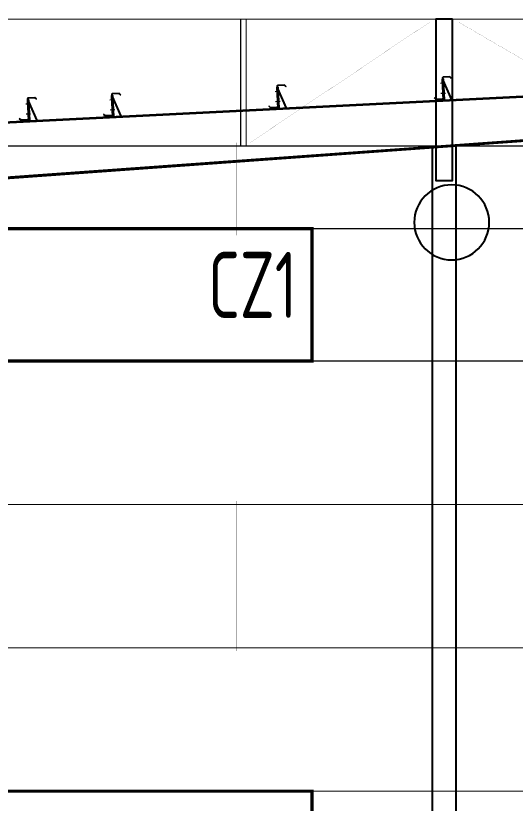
# Model space of a CAD drawing. Extents: x -33967 to 1773478, y -1022458 to -784650.
# Drawn here: x 1446632 to 1451163, y -992731 to -985591 of the extents above; entities that cross this region are included whole.
import ezdxf

# ---------------------------------------------------------------- set-up
doc = ezdxf.new("R2010")
doc.units = 0
doc.header["$LTSCALE"] = 1000
doc.header["$MEASUREMENT"] = 0
for name, color, linetype in [('AXIS', 3, 'Continuous'), ('DIM_IDEN', 3, 'Continuous'), ('G L', 150, 'Continuous'), ('GZ', 50, 'Continuous'), ('LT', 27, 'Continuous'), ('SPACE', 7, 'Continuous'), ('TEXT', 7, 'Continuous'), ('檩托板', 7, 'Continuous')]:
    doc.layers.add(name, color=color, linetype=linetype)
doc.layers.add('檩条', color=30, linetype='Continuous', lineweight=5)
doc.styles.add('TSSD_Label', font='tssdeng.shx', dxfattribs={"width": 0.7, "bigfont": 'hztxt.shx'})

# ---------------------------------------------------------------- blocks, each defined once
blk = doc.blocks.new('LT')
at = {"layer": '檩托板', "elevation": 0.3}
for points in [[(1356481.7, 98209.6), (1356487.7, 98210), (1356497.9, 98018.2), (1356491.9, 98017.9)], [(1356488.2, 98200), (1356497.9, 98018.2), (1356567.8, 98021.9)]]:
    blk.add_lwpolyline(points, close=True, dxfattribs=at)
at = {"layer": '檩条', "color": 1, "linetype": 'Continuous'}
for p, q in [((1356503.9, 98171, -1.7), (1356464.1, 98168.9, -1.7)), ((1356508.8, 98079.6, -1.7), (1356468.9, 98077.5, -1.7))]:
    blk.add_line(p, q, dxfattribs=at)
at = {"layer": '檩条', "elevation": -1.7}
blk.add_lwpolyline([(1356481.4, 98214.6, -0.414214), (1356490.9, 98225.1), (1356546.6, 98228.1), (1356560.7, 98215.4), (1356562.7, 98217.6), (1356547.7, 98231.2), (1356487.7, 98228, 0.414214), (1356478.3, 98217.5), (1356487.7, 98040.7, -0.414214), (1356478.2, 98030.2), (1356422.6, 98027.2), (1356408.4, 98040), (1356406.4, 98037.7), (1356421.5, 98024.2), (1356481.4, 98027.4, 0.414214), (1356490.9, 98037.9), (1356481.4, 98214.6)], format="xyb", dxfattribs=at)
at = {"layer": '檩条', "color": 1, "linetype": 'Continuous'}
for points in [[(1356481.5, 98157.6, -1.7), (1356480.2, 98182, -1.7), (1356490.5, 98158, -1.7), (1356489.2, 98182.5, -1.7)], [(1356485, 98090.6, -1.7), (1356486.3, 98066.2, -1.7), (1356494, 98091.1, -1.7), (1356495.3, 98066.7, -1.7)]]:
    blk.add_solid(points, dxfattribs=at)

msp = doc.modelspace()

# ---------------------------------------------------------------- linework, layer by layer
at = {"const_width": 30}
for points in [[(1445718.6, -987521.5), (1449318.6, -987521.5), (1449318.6, -988721.5), (1445718.6, -988721.5)], [(1445718.6, -992621.5), (1449318.6, -992621.5), (1449318.6, -994421.5), (1445718.6, -994421.5)]]:
    msp.add_lwpolyline(points, close=True, dxfattribs=at)
at = {"layer": 'AXIS', "color": 3, "linetype": 'ByBlock', "const_width": 1}
for points in [[(1448697.1, -985591.5), (1448697.1, -985651.5), (1448697.1, -986741.5), (1448697.1, -986801.5)], [(1450383.6, -985591.5), (1450383.6, -985651.5), (1448757.1, -986741.5), (1448757.1, -986801.5)], [(1450653.6, -985591.5), (1450653.6, -985651.5), (1452530, -986741.5), (1452530, -986801.5)], [(1448637.1, -987581.5), (1448637.1, -987521.5), (1448637.1, -986801.5), (1448637.1, -986741.5)], [(1448697.1, -990051.5), (1448697.1, -989991.5), (1448697.1, -988751.5), (1448697.1, -988691.5)], [(1448637.1, -989991.5), (1448637.1, -990051.5), (1448637.1, -991291.5), (1448637.1, -991351.5)], [(1448697.1, -992651.5), (1448697.1, -992591.5), (1448697.1, -991351.5), (1448697.1, -991291.5)]]:
    msp.add_lwpolyline(points, dxfattribs=at)
at = {"layer": 'AXIS', "color": 6, "linetype": 'ByBlock', "const_width": 10}
msp.add_lwpolyline([(1448672.1, -985621.5), (1448722.1, -985621.5), (1448722.1, -986771.5), (1448672.1, -986771.5)], close=True, dxfattribs=at)
at = {"layer": 'DIM_IDEN'}
msp.add_lwpolyline([(1450927.3, -987464.1, 1), (1450246.9, -987464.1, 1)], format="xyb", close=True, dxfattribs=at)
at = {"layer": 'G L', "color": 8}
for points in [[(1453768.6, -986203.5), (1444518.6, -986666), (1435518.6, -986216)], [(1444518.6, -986656), (1453768.6, -986193.5)], [(1444943.5, -987170.3), (1453768.6, -986534)], [(1444943.5, -987180.4), (1453768.6, -986544)]]:
    msp.add_lwpolyline(points, dxfattribs=at)
at = {"layer": 'GZ', "color": 8}
for points in [[(1450593.6, -985621.5), (1450443.6, -985621.5), (1450443.6, -987086.1), (1450593.6, -987086.1)], [(1450628.6, -995621.5), (1450628.6, -986769.3), (1450409, -986787.3), (1450408.6, -995621.5)]]:
    msp.add_lwpolyline(points, close=True, dxfattribs=at)
at = {"layer": 'LT', "linetype": 'ByBlock', "const_width": 10}
for points in [[(1408058.3, -985621.5), (1462978.3, -985621.5)], [(1408058.6, -986771.5), (1462978.3, -986771.5)], [(1408058.6, -987521.5), (1462978.3, -987521.5)], [(1408058.6, -988721.5), (1462978.3, -988721.5)], [(1432868.6, -990021.5), (1462978.3, -990021.5)], [(1438168.6, -991321.5), (1462978.3, -991321.5)], [(1438168.6, -992621.5), (1462978.3, -992621.5)]]:
    msp.add_lwpolyline(points, dxfattribs=at)

# ---------------------------------------------------------------- block references
at = {"layer": 'SPACE', "color": 8, "rotation": 359.8131279574802}
for p in [(93708.2, -1079949.5, -0.3), (92208.2, -1080024.5, -0.3), (90708.2, -1080099.5, -0.3), (89945.3, -1080137.6, -0.3)]:
    msp.add_blockref('LT', p, dxfattribs=at)

# ---------------------------------------------------------------- texts
at = {"layer": 'TEXT', "style": 'TSSD_Label', "width": 0.7}
msp.add_text('CZ1', height=600, dxfattribs=at).set_placement((1448377.7, -988331.5))

doc.saveas('drawing.dxf')
